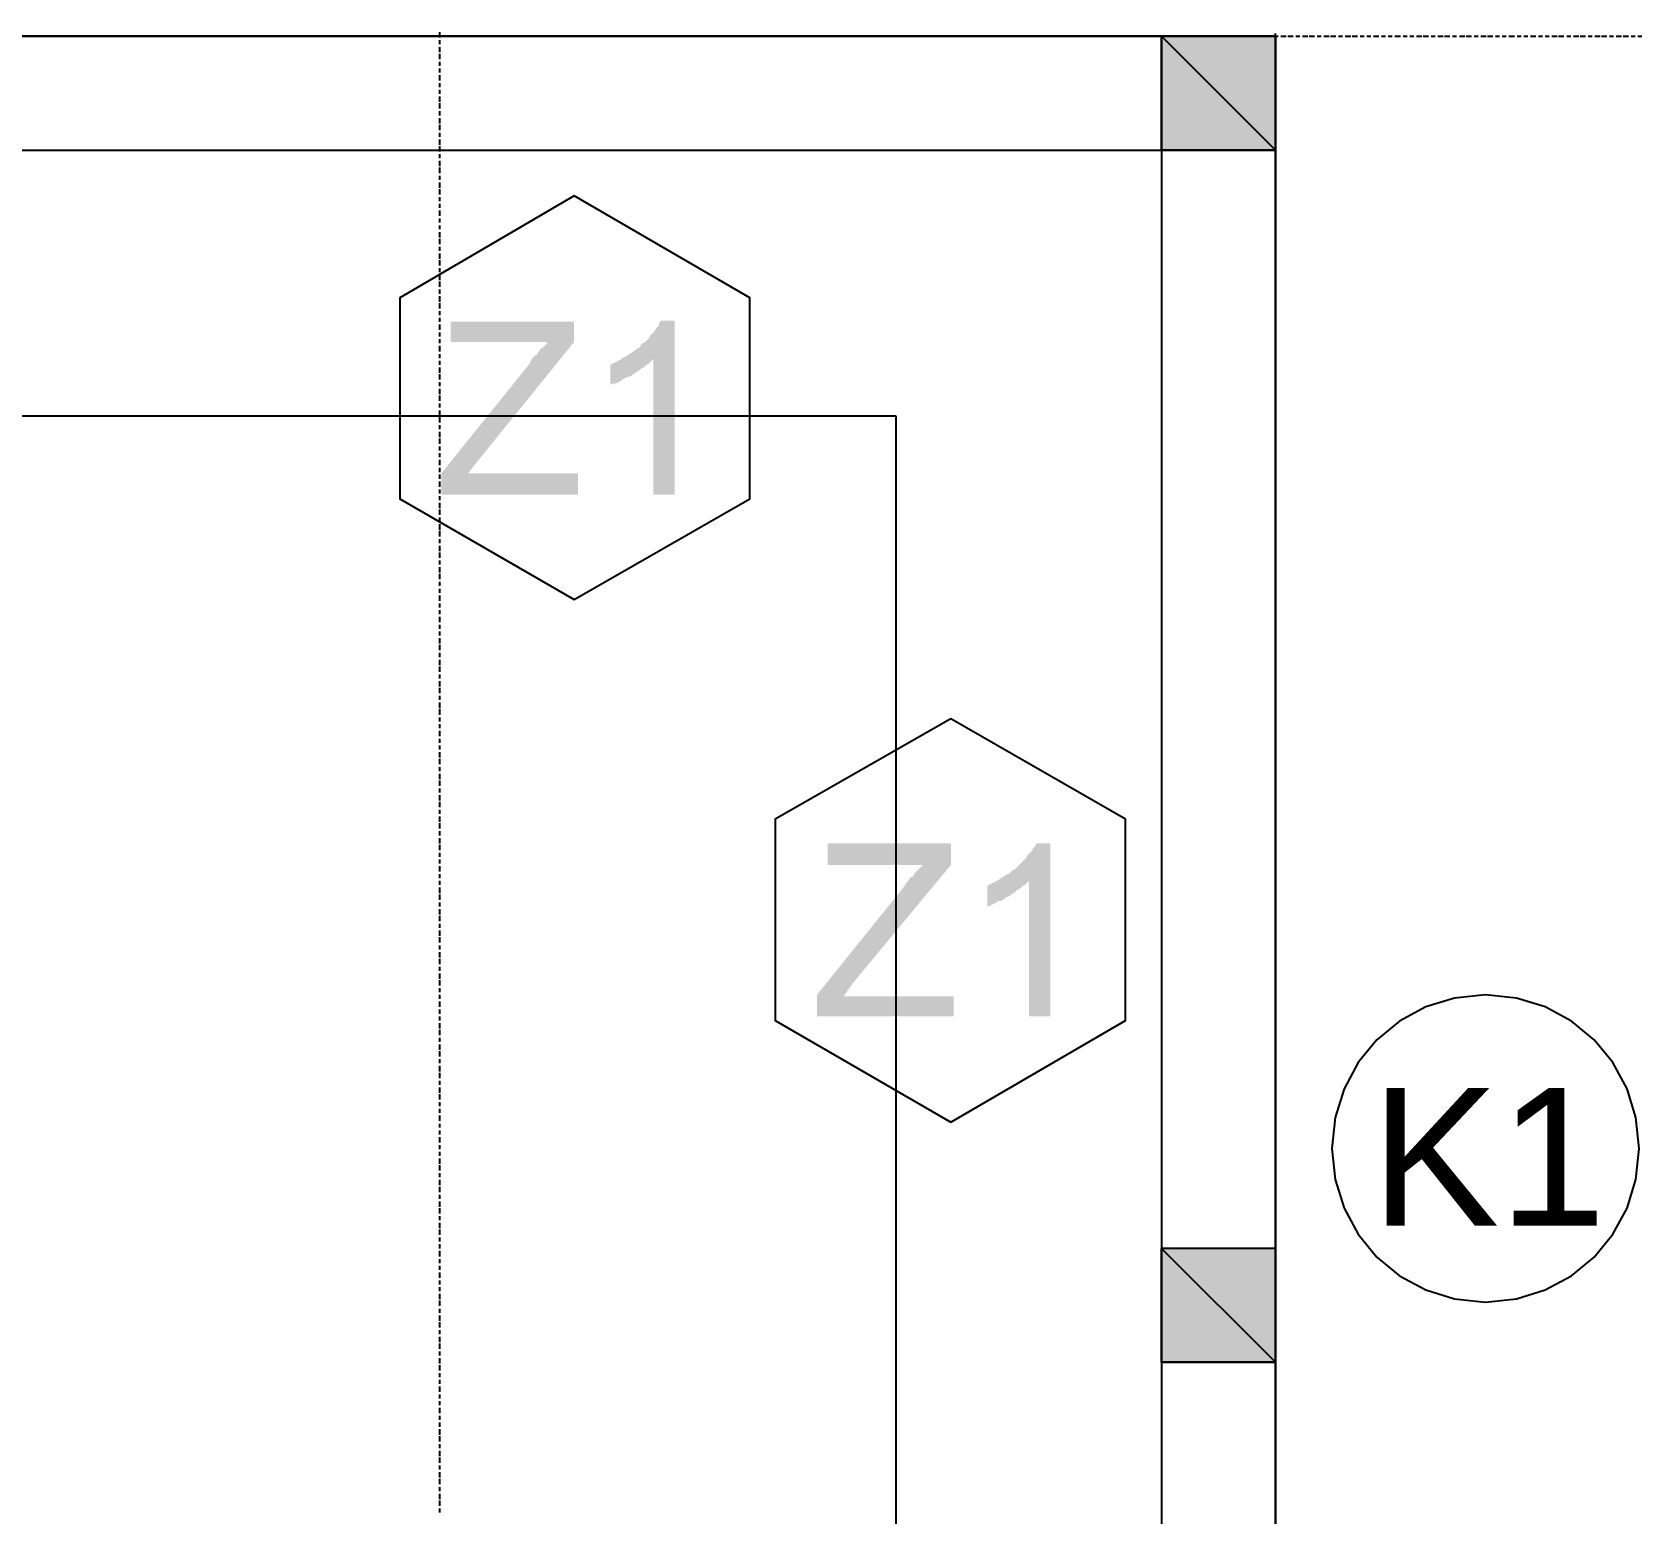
# Model space of a CAD drawing. Header units: metres. Extents: x 2.9 to 42.8, y 1.7 to 28.7.
# Drawn here: x 10.996 to 13.113, y 24.181 to 26.13 of the extents above; entities that cross this region are included whole.
import ezdxf

# ---------------------------------------------------------------- set-up
doc = ezdxf.new("R2010")
doc.units = ezdxf.units.M
for name, color, linetype in [('AMARILLO', 2, 'Continuous'), ('MAGENTA', 6, 'Continuous'), ('NEGRO', 7, 'Continuous'), ('RELLENO_MAGENTA', 6, 'Continuous'), ('RELLENO_NEGRO', 7, 'Continuous'), ('ROJO', 1, 'Continuous'), ('TEXTO', 7, 'Continuous')]:
    doc.layers.add(name, color=color, linetype=linetype)
doc.styles.add('ArialMT', font='arial.ttf')

msp = doc.modelspace()

# ---------------------------------------------------------------- hatches: boundary and pattern name
at = {"layer": 'RELLENO_MAGENTA'}
h = msp.add_hatch(color=256, dxfattribs=at)
h.dxf.hatch_style = 1
h.paths.add_polyline_path([(12.6312, 26.125), (12.4813, 26.125), (12.6312, 25.975), (12.6312, 26.125)])
h.paths.add_polyline_path([(12.4813, 26.125), (12.6312, 25.975), (12.4813, 25.975), (12.4813, 26.125)])
h = msp.add_hatch(color=256, dxfattribs=at)
h.dxf.hatch_style = 1
h.paths.add_polyline_path([(12.6312, 24.5304), (12.4813, 24.5304), (12.6312, 24.3805), (12.6312, 24.5304)])
h.paths.add_polyline_path([(12.4813, 24.5304), (12.6312, 24.3805), (12.4813, 24.3805), (12.4813, 24.5304)])
at = {"layer": 'RELLENO_NEGRO'}
h = msp.add_hatch(color=256, dxfattribs=at)
h.dxf.hatch_style = 1
h.paths.add_polyline_path([(11.714, 25.5217), (11.5341, 25.5217), (11.5341, 25.5499), (11.6505, 25.6946), (11.6505, 25.6963), (11.6523, 25.6981), (11.654, 25.7016), (11.6575, 25.7052), (11.6593, 25.7052), (11.6611, 25.7087), (11.6628, 25.7104), (11.6646, 25.714), (11.6681, 25.7157), (11.6699, 25.7175), (11.6717, 25.7193), (11.6734, 25.7228), (11.5464, 25.7228), (11.5464, 25.7493), (11.7087, 25.7493), (11.7087, 25.7228), (11.5817, 25.5658), (11.5693, 25.5499), (11.714, 25.5499), (11.714, 25.5217)])
h = msp.add_hatch(color=256, dxfattribs=at)
h.dxf.hatch_style = 1
h.paths.add_polyline_path([(11.841, 25.5217), (11.8128, 25.5217), (11.8128, 25.6999), (11.811, 25.6981), (11.8092, 25.6963), (11.8075, 25.6946), (11.8039, 25.6928), (11.8022, 25.691), (11.8004, 25.6893), (11.7969, 25.6875), (11.7951, 25.6858), (11.7916, 25.684), (11.7898, 25.6822), (11.7863, 25.6805), (11.7845, 25.6787), (11.781, 25.6769), (11.7792, 25.6769), (11.7757, 25.6752), (11.7722, 25.6734), (11.7704, 25.6716), (11.7669, 25.6699), (11.7634, 25.6681), (11.7598, 25.6681), (11.7563, 25.6663), (11.7563, 25.6928), (11.7598, 25.6946), (11.7634, 25.6963), (11.7669, 25.6981), (11.7704, 25.6999), (11.7722, 25.7016), (11.7757, 25.7034), (11.7792, 25.7052), (11.781, 25.7069), (11.7845, 25.7087), (11.7863, 25.7104), (11.7898, 25.7122), (11.7916, 25.714), (11.7951, 25.7157), (11.7969, 25.7193), (11.7987, 25.721), (11.8022, 25.7228), (11.8039, 25.7246), (11.8057, 25.7263), (11.8075, 25.7281), (11.8092, 25.7316), (11.811, 25.7334), (11.8128, 25.7351), (11.8145, 25.7369), (11.8163, 25.7404), (11.8181, 25.7422), (11.8198, 25.744), (11.8198, 25.7457), (11.8216, 25.7493), (11.8233, 25.751), (11.841, 25.751), (11.841, 25.5217)])
h = msp.add_hatch(color=256, dxfattribs=at)
h.dxf.hatch_style = 1
h.paths.add_polyline_path([(12.2079, 24.8356), (12.028, 24.8356), (12.028, 24.8638), (12.1444, 25.0084), (12.1444, 25.0102), (12.1461, 25.0119), (12.1479, 25.0137), (12.1514, 25.019), (12.1532, 25.019), (12.155, 25.0208), (12.1567, 25.0243), (12.1585, 25.0261), (12.162, 25.0296), (12.1638, 25.0313), (12.1655, 25.0331), (12.1673, 25.0349), (12.0421, 25.0349), (12.0421, 25.0631), (12.2043, 25.0631), (12.2043, 25.0349), (12.0756, 24.8797), (12.0632, 24.862), (12.2079, 24.862), (12.2079, 24.8356)])
h = msp.add_hatch(color=256, dxfattribs=at)
h.dxf.hatch_style = 1
h.paths.add_polyline_path([(12.3349, 24.8356), (12.3067, 24.8356), (12.3067, 25.0137), (12.3049, 25.0119), (12.3031, 25.0102), (12.3014, 25.0084), (12.2978, 25.0067), (12.2961, 25.0049), (12.2943, 25.0031), (12.2908, 25.0014), (12.289, 24.9996), (12.2872, 24.9978), (12.2837, 24.9961), (12.282, 24.9943), (12.2784, 24.9925), (12.2749, 24.9908), (12.2731, 24.989), (12.2696, 24.9873), (12.2661, 24.9873), (12.2643, 24.9855), (12.2608, 24.9837), (12.2573, 24.982), (12.2537, 24.9802), (12.252, 24.9802), (12.252, 25.0067), (12.2537, 25.0084), (12.2573, 25.0102), (12.2608, 25.0119), (12.2643, 25.0137), (12.2678, 25.0155), (12.2696, 25.0172), (12.2731, 25.019), (12.2749, 25.0208), (12.2784, 25.0225), (12.282, 25.0243), (12.2837, 25.0261), (12.2855, 25.0278), (12.289, 25.0296), (12.2908, 25.0313), (12.2925, 25.0331), (12.2961, 25.0366), (12.2978, 25.0384), (12.2996, 25.0402), (12.3014, 25.0419), (12.3031, 25.0437), (12.3049, 25.0472), (12.3067, 25.049), (12.3084, 25.0508), (12.3102, 25.0525), (12.3119, 25.056), (12.3137, 25.0578), (12.3155, 25.0596), (12.3155, 25.0631), (12.3172, 25.0631), (12.3349, 25.0631), (12.3349, 24.8356)])

# ---------------------------------------------------------------- linework, layer by layer
at = {"layer": 'AMARILLO', "lineweight": -3}
for points in [[(10.9978, 26.125), (11.0049, 26.125)], [(11.0067, 26.125), (11.0137, 26.125)], [(11.0173, 26.125), (11.0225, 26.125)], [(11.0261, 26.125), (11.0314, 26.125)], [(11.0349, 26.125), (11.0419, 26.125)], [(11.0455, 26.125), (11.0508, 26.125)], [(11.0543, 26.125), (11.0596, 26.125)], [(11.0631, 26.125), (11.0702, 26.125)], [(11.0737, 26.125), (11.079, 26.125)], [(11.0825, 26.125), (11.0878, 26.125)], [(11.0913, 26.125), (11.0984, 26.125)], [(11.1002, 26.125), (11.1072, 26.125)], [(11.1107, 26.125), (11.116, 26.125)], [(11.1196, 26.125), (11.1266, 26.125)], [(11.1284, 26.125), (11.1354, 26.125)], [(11.139, 26.125), (11.1442, 26.125)], [(11.1478, 26.125), (11.1548, 26.125)], [(11.1566, 26.125), (11.1637, 26.125)], [(11.1672, 26.125), (11.1725, 26.125)], [(11.176, 26.125), (11.1831, 26.125)], [(11.1848, 26.125), (11.1919, 26.125)], [(11.1954, 26.125), (11.2007, 26.125)], [(11.2042, 26.125), (11.2095, 26.125)], [(11.213, 26.125), (11.2201, 26.125)], [(11.2236, 26.125), (11.2289, 26.125)], [(11.2324, 26.125), (11.2377, 26.125)], [(11.2413, 26.125), (11.2483, 26.125)], [(11.2501, 26.125), (11.2571, 26.125)], [(11.2607, 26.125), (11.266, 26.125)], [(11.2695, 26.125), (11.2765, 26.125)], [(11.2783, 26.125), (11.2854, 26.125)], [(11.2889, 26.125), (11.2942, 26.125)], [(11.2977, 26.125), (11.3048, 26.125)], [(11.3065, 26.125), (11.3136, 26.125)], [(11.3171, 26.125), (11.3224, 26.125)], [(11.3259, 26.125), (11.333, 26.125)], [(11.3348, 26.125), (11.3418, 26.125)], [(11.3453, 26.125), (11.3506, 26.125)], [(11.3542, 26.125), (11.3612, 26.125)], [(11.363, 26.125), (11.37, 26.125)], [(11.3736, 26.125), (11.3788, 26.125)], [(11.3824, 26.125), (11.3877, 26.125)], [(11.3912, 26.125), (11.3983, 26.125)], [(11.4018, 26.125), (11.4071, 26.125)], [(11.4106, 26.125), (11.4159, 26.125)], [(11.4194, 26.125), (11.4265, 26.125)], [(11.4282, 26.125), (11.4353, 26.125)], [(11.4388, 26.125), (11.4441, 26.125)], [(11.4476, 26.125), (11.4547, 26.125)], [(11.4565, 26.125), (11.4635, 26.125)], [(11.467, 26.125), (11.4723, 26.125)], [(11.4759, 26.125), (11.4829, 26.125)], [(11.4847, 26.125), (11.4917, 26.125)], [(11.4953, 26.125), (11.5006, 26.125)], [(11.5041, 26.125), (11.5111, 26.125)], [(11.5129, 26.125), (11.52, 26.125)], [(11.5235, 26.125), (11.5288, 26.125)], [(11.5323, 26.1232), (11.5323, 26.1303)], [(11.5323, 26.125), (11.5376, 26.125)], [(11.5411, 26.125), (11.5482, 26.125)], [(11.5517, 26.125), (11.557, 26.125)], [(11.5605, 26.125), (11.5658, 26.125)], [(11.5693, 26.125), (11.5764, 26.125)], [(11.5799, 26.125), (11.5852, 26.125)], [(11.5887, 26.125), (11.594, 26.125)], [(11.5976, 26.125), (11.6046, 26.125)], [(11.6064, 26.125), (11.6134, 26.125)], [(11.617, 26.125), (11.6223, 26.125)], [(11.6258, 26.125), (11.6328, 26.125)], [(11.6346, 26.125), (11.6417, 26.125)], [(11.6452, 26.125), (11.6505, 26.125)], [(11.654, 26.125), (11.6611, 26.125)], [(11.6628, 26.125), (11.6699, 26.125)], [(11.6734, 26.125), (11.6787, 26.125)], [(11.6822, 26.125), (11.6893, 26.125)], [(11.6911, 26.125), (11.6981, 26.125)], [(11.7016, 26.125), (11.7069, 26.125)], [(11.7105, 26.125), (11.7158, 26.125)], [(11.7193, 26.125), (11.7263, 26.125)], [(11.7299, 26.125), (11.7352, 26.125)], [(11.7387, 26.125), (11.744, 26.125)], [(11.7475, 26.125), (11.7546, 26.125)], [(11.7581, 26.125), (11.7634, 26.125)], [(11.7669, 26.125), (11.7722, 26.125)], [(11.7757, 26.125), (11.7828, 26.125)], [(11.7845, 26.125), (11.7916, 26.125)], [(11.7951, 26.125), (11.8004, 26.125)], [(11.8039, 26.125), (11.811, 26.125)], [(11.8128, 26.125), (11.8198, 26.125)], [(11.8233, 26.125), (11.8286, 26.125)], [(11.8322, 26.125), (11.8392, 26.125)], [(11.841, 26.125), (11.848, 26.125)], [(11.8516, 26.125), (11.8569, 26.125)], [(11.8604, 26.125), (11.8674, 26.125)], [(11.8692, 26.125), (11.8763, 26.125)], [(11.8798, 26.125), (11.8851, 26.125)], [(11.8886, 26.125), (11.8939, 26.125)], [(11.8974, 26.125), (11.9045, 26.125)], [(11.908, 26.125), (11.9133, 26.125)], [(11.9168, 26.125), (11.9221, 26.125)], [(11.9257, 26.125), (11.9327, 26.125)], [(11.9362, 26.125), (11.9415, 26.125)], [(11.9451, 26.125), (11.9503, 26.125)], [(11.9539, 26.125), (11.9609, 26.125)], [(11.9627, 26.125), (11.9698, 26.125)], [(11.9733, 26.125), (11.9786, 26.125)], [(11.9821, 26.125), (11.9892, 26.125)], [(11.9909, 26.125), (11.998, 26.125)], [(12.0015, 26.125), (12.0068, 26.125)], [(12.0103, 26.125), (12.0174, 26.125)], [(12.0191, 26.125), (12.0262, 26.125)], [(12.0297, 26.125), (12.035, 26.125)], [(12.0385, 26.125), (12.0456, 26.125)], [(12.0474, 26.125), (12.0544, 26.125)], [(12.0579, 26.125), (12.0632, 26.125)], [(12.0668, 26.125), (12.0721, 26.125)], [(12.0756, 26.125), (12.0826, 26.125)], [(12.0862, 26.125), (12.0915, 26.125)], [(12.095, 26.125), (12.1003, 26.125)], [(12.1038, 26.125), (12.1109, 26.125)], [(12.1126, 26.125), (12.1197, 26.125)], [(12.1232, 26.125), (12.1285, 26.125)], [(12.132, 26.125), (12.1391, 26.125)], [(12.1408, 26.125), (12.1479, 26.125)], [(12.1514, 26.125), (12.1567, 26.125)], [(12.1603, 26.125), (12.1673, 26.125)], [(12.1691, 26.125), (12.1761, 26.125)], [(12.1797, 26.125), (12.1849, 26.125)], [(12.1885, 26.125), (12.1955, 26.125)], [(12.1973, 26.125), (12.2043, 26.125)], [(12.2079, 26.125), (12.2132, 26.125)], [(12.2167, 26.125), (12.2237, 26.125)], [(12.2255, 26.125), (12.2326, 26.125)], [(12.2361, 26.125), (12.2414, 26.125)], [(12.2449, 26.125), (12.2502, 26.125)], [(12.2537, 26.125), (12.2608, 26.125)], [(12.2643, 26.125), (12.2696, 26.125)], [(12.2731, 26.125), (12.2784, 26.125)], [(12.282, 26.125), (12.289, 26.125)], [(12.2908, 26.125), (12.2978, 26.125)], [(12.3014, 26.125), (12.3067, 26.125)], [(12.3102, 26.125), (12.3172, 26.125)], [(12.319, 26.125), (12.3261, 26.125)], [(12.3296, 26.125), (12.3349, 26.125)], [(12.3384, 26.125), (12.3455, 26.125)], [(12.3472, 26.125), (12.3543, 26.125)], [(12.3578, 26.125), (12.3631, 26.125)], [(12.3666, 26.125), (12.3737, 26.125)], [(12.3754, 26.125), (12.3825, 26.125)], [(12.386, 26.125), (12.3913, 26.125)], [(12.3948, 26.125), (12.4019, 26.125)], [(12.4037, 26.125), (12.4107, 26.125)], [(12.4142, 26.125), (12.4195, 26.125)], [(12.4231, 26.125), (12.4284, 26.125)], [(12.4319, 26.125), (12.4389, 26.125)], [(12.4425, 26.125), (12.4478, 26.125)], [(12.4513, 26.125), (12.4566, 26.125)], [(12.4601, 26.125), (12.4672, 26.125)], [(12.4689, 26.125), (12.476, 26.125)], [(12.4795, 26.125), (12.4848, 26.125)], [(12.4883, 26.125), (12.4954, 26.125)], [(12.4972, 26.125), (12.5042, 26.125)], [(12.5077, 26.125), (12.513, 26.125)], [(12.5166, 26.125), (12.5236, 26.125)], [(12.5254, 26.125), (12.5324, 26.125)], [(12.536, 26.125), (12.5412, 26.125)], [(12.5448, 26.125), (12.5518, 26.125)], [(12.5536, 26.125), (12.5607, 26.125)], [(12.5642, 26.125), (12.5695, 26.125)], [(12.573, 26.125), (12.5783, 26.125)], [(12.5818, 26.125), (12.5889, 26.125)], [(12.5924, 26.125), (12.5977, 26.125)], [(12.6012, 26.125), (12.6065, 26.125)], [(12.61, 26.125), (12.6171, 26.125)], [(12.6206, 26.125), (12.6259, 26.125)], [(12.6294, 26.125), (12.6347, 26.125)], [(12.6312, 26.1232), (12.6312, 26.1285)], [(12.6383, 26.125), (12.6453, 26.125)], [(12.6471, 26.125), (12.6541, 26.125)], [(12.6577, 26.125), (12.663, 26.125)], [(12.6665, 26.125), (12.6735, 26.125)], [(12.6753, 26.125), (12.6824, 26.125)], [(12.6859, 26.125), (12.6912, 26.125)], [(12.6947, 26.125), (12.7018, 26.125)], [(12.7035, 26.125), (12.7106, 26.125)], [(12.7141, 26.125), (12.7194, 26.125)], [(12.7229, 26.125), (12.73, 26.125)], [(12.7317, 26.125), (12.7388, 26.125)], [(12.7423, 26.125), (12.7476, 26.125)], [(12.7512, 26.125), (12.7564, 26.125)], [(12.76, 26.125), (12.767, 26.125)], [(12.7706, 26.125), (12.7758, 26.125)], [(12.7794, 26.125), (12.7847, 26.125)], [(12.7882, 26.125), (12.7953, 26.125)], [(12.7988, 26.125), (12.8041, 26.125)], [(12.8076, 26.125), (12.8129, 26.125)], [(12.8164, 26.125), (12.8235, 26.125)], [(12.8252, 26.125), (12.8323, 26.125)], [(12.8358, 26.125), (12.8411, 26.125)], [(12.8446, 26.125), (12.8517, 26.125)], [(12.8535, 26.125), (12.8605, 26.125)], [(12.864, 26.125), (12.8693, 26.125)], [(12.8729, 26.125), (12.8799, 26.125)], [(12.8817, 26.125), (12.8887, 26.125)], [(12.8923, 26.125), (12.8976, 26.125)], [(12.9011, 26.125), (12.9081, 26.125)], [(12.9099, 26.125), (12.917, 26.125)], [(12.9205, 26.125), (12.9258, 26.125)], [(12.9293, 26.125), (12.9346, 26.125)], [(12.9381, 26.125), (12.9452, 26.125)], [(12.9487, 26.125), (12.954, 26.125)], [(12.9575, 26.125), (12.9628, 26.125)], [(12.9663, 26.125), (12.9734, 26.125)], [(12.9769, 26.125), (12.9822, 26.125)], [(12.9858, 26.125), (12.991, 26.125)], [(12.9946, 26.125), (13.0016, 26.125)], [(13.0034, 26.125), (13.0104, 26.125)], [(13.014, 26.125), (13.0193, 26.125)], [(13.0228, 26.125), (13.0298, 26.125)], [(13.0316, 26.125), (13.0387, 26.125)], [(13.0422, 26.125), (13.0475, 26.125)], [(13.051, 26.125), (13.0581, 26.125)], [(13.0598, 26.125), (13.0669, 26.125)], [(13.0704, 26.125), (13.0757, 26.125)], [(13.0792, 26.125), (13.0863, 26.125)], [(13.0881, 26.125), (13.0951, 26.125)], [(13.0986, 26.125), (13.1039, 26.125)], [(13.1075, 26.125), (13.1128, 26.125)], [(11.5323, 26.1144), (11.5323, 26.1197)], [(11.5323, 26.1038), (11.5323, 26.1108)], [(11.5323, 26.095), (11.5323, 26.102)], [(12.6312, 26.1144), (12.6312, 26.1197)], [(12.6312, 26.1038), (12.6312, 26.1108)], [(12.6312, 26.095), (12.6312, 26.102)], [(11.5323, 26.0862), (11.5323, 26.0914)], [(11.5323, 26.0773), (11.5323, 26.0826)], [(12.6312, 26.0862), (12.6312, 26.0914)], [(12.6312, 26.0756), (12.6312, 26.0826)], [(11.5323, 26.0668), (11.5323, 26.0738)], [(11.5323, 26.0579), (11.5323, 26.0632)], [(12.6312, 26.0668), (12.6312, 26.0738)], [(12.6312, 26.0579), (12.6312, 26.0632)], [(11.5323, 26.0491), (11.5323, 26.0544)], [(11.5323, 26.0385), (11.5323, 26.0456)], [(11.5323, 26.0297), (11.5323, 26.0368)], [(12.6312, 26.0473), (12.6312, 26.0544)], [(12.6312, 26.0385), (12.6312, 26.0456)], [(11.5323, 26.0209), (11.5323, 26.0262)], [(11.5323, 26.0103), (11.5323, 26.0174)], [(12.6312, 26.0297), (12.6312, 26.035)], [(12.6312, 26.0191), (12.6312, 26.0262)], [(12.6312, 26.0103), (12.6312, 26.0174)], [(11.5323, 26.0015), (11.5323, 26.0085)], [(11.5323, 25.9927), (11.5323, 25.998)], [(12.6312, 26.0015), (12.6312, 26.0068)], [(12.6312, 25.9927), (12.6312, 25.998)], [(11.5323, 25.9821), (11.5323, 25.9891)], [(11.5323, 25.9733), (11.5323, 25.9803)], [(12.6312, 25.9821), (12.6312, 25.9891)], [(12.6312, 25.9733), (12.6312, 25.9786)], [(11.5323, 25.9644), (11.5323, 25.9697)], [(11.5323, 25.9539), (11.5323, 25.9609)], [(11.5323, 25.945), (11.5323, 25.9521)], [(12.6312, 25.9644), (12.6312, 25.9697)], [(12.6312, 25.9539), (12.6312, 25.9609)], [(11.5323, 25.9362), (11.5323, 25.9415)], [(11.5323, 25.9256), (11.5323, 25.9327)], [(12.6312, 25.945), (12.6312, 25.9503)], [(12.6312, 25.9362), (12.6312, 25.9415)], [(12.6312, 25.9256), (12.6312, 25.9327)], [(11.5323, 25.9168), (11.5323, 25.9239)], [(11.5323, 25.908), (11.5323, 25.9133)], [(12.6312, 25.9168), (12.6312, 25.9239)], [(12.6312, 25.908), (12.6312, 25.9133)], [(11.5323, 25.8992), (11.5323, 25.9045)], [(11.5323, 25.8886), (11.5323, 25.8957)], [(12.6312, 25.8974), (12.6312, 25.9045)], [(12.6312, 25.8886), (12.6312, 25.8957)], [(11.5323, 25.8798), (11.5323, 25.8851)], [(11.5323, 25.871), (11.5323, 25.8762)], [(11.5323, 25.8604), (11.5323, 25.8674)], [(12.6312, 25.8798), (12.6312, 25.8851)], [(12.6312, 25.8692), (12.6312, 25.8762)], [(12.6312, 25.8604), (12.6312, 25.8674)], [(11.5323, 25.8516), (11.5323, 25.8586)], [(11.5323, 25.8427), (11.5323, 25.848)], [(12.6312, 25.8516), (12.6312, 25.8568)], [(12.6312, 25.841), (12.6312, 25.848)], [(11.5323, 25.8322), (11.5323, 25.8392)], [(11.5323, 25.8233), (11.5323, 25.8304)], [(12.6312, 25.8322), (12.6312, 25.8392)], [(12.6312, 25.8233), (12.6312, 25.8286)], [(11.5323, 25.8145), (11.5323, 25.8198)], [(11.5323, 25.8039), (11.5323, 25.811)], [(12.6312, 25.8145), (12.6312, 25.8198)], [(12.6312, 25.8039), (12.6312, 25.811)], [(11.5323, 25.7951), (11.5323, 25.8022)], [(11.5323, 25.7863), (11.5323, 25.7916)], [(11.5323, 25.7757), (11.5323, 25.7828)], [(12.6312, 25.7951), (12.6312, 25.8004)], [(12.6312, 25.7863), (12.6312, 25.7916)], [(12.6312, 25.7757), (12.6312, 25.7828)], [(11.5323, 25.7669), (11.5323, 25.7739)], [(11.5323, 25.7581), (11.5323, 25.7634)], [(12.6312, 25.7669), (12.6312, 25.7722)], [(12.6312, 25.7581), (12.6312, 25.7634)], [(11.5323, 25.7493), (11.5323, 25.7545)], [(11.5323, 25.7387), (11.5323, 25.7457)], [(12.6312, 25.7475), (12.6312, 25.7545)], [(12.6312, 25.7387), (12.6312, 25.7457)], [(11.5323, 25.7298), (11.5323, 25.7351)], [(11.5323, 25.721), (11.5323, 25.7263)], [(12.6312, 25.7298), (12.6312, 25.7351)], [(12.6312, 25.7193), (12.6312, 25.7263)], [(11.5323, 25.7104), (11.5323, 25.7175)], [(11.5323, 25.7016), (11.5323, 25.7069)], [(11.5323, 25.6928), (11.5323, 25.6981)], [(12.6312, 25.7104), (12.6312, 25.7175)], [(12.6312, 25.7016), (12.6312, 25.7069)], [(12.6312, 25.691), (12.6312, 25.6981)], [(11.5323, 25.6822), (11.5323, 25.6893)], [(11.5323, 25.6734), (11.5323, 25.6805)], [(12.6312, 25.6822), (12.6312, 25.6893)], [(12.6312, 25.6734), (12.6312, 25.6787)], [(11.5323, 25.6646), (11.5323, 25.6699)], [(11.5323, 25.654), (11.5323, 25.6611)], [(12.6312, 25.6628), (12.6312, 25.6699)], [(12.6312, 25.654), (12.6312, 25.6611)], [(11.5323, 25.6452), (11.5323, 25.6522)], [(11.5323, 25.6364), (11.5323, 25.6417)], [(12.6312, 25.6452), (12.6312, 25.6505)], [(12.6312, 25.6364), (12.6312, 25.6417)], [(11.5323, 25.6258), (11.5323, 25.6328)], [(11.5323, 25.617), (11.5323, 25.624)], [(11.5323, 25.6081), (11.5323, 25.6134)], [(12.6312, 25.6258), (12.6312, 25.6328)], [(12.6312, 25.617), (12.6312, 25.6222)], [(12.6312, 25.6081), (12.6312, 25.6134)], [(11.5323, 25.5976), (11.5323, 25.6046)], [(11.5323, 25.5887), (11.5323, 25.5958)], [(12.6312, 25.5976), (12.6312, 25.6046)], [(12.6312, 25.5887), (12.6312, 25.594)], [(11.5323, 25.5799), (11.5323, 25.5852)], [(11.5323, 25.5711), (11.5323, 25.5764)], [(12.6312, 25.5799), (12.6312, 25.5852)], [(12.6312, 25.5693), (12.6312, 25.5764)], [(11.5323, 25.5605), (11.5323, 25.5676)], [(11.5323, 25.5517), (11.5323, 25.557)], [(12.6312, 25.5605), (12.6312, 25.5676)], [(12.6312, 25.5517), (12.6312, 25.557)], [(11.5323, 25.5429), (11.5323, 25.5482)], [(11.5323, 25.5323), (11.5323, 25.5393)], [(11.5323, 25.5235), (11.5323, 25.5288)], [(12.6312, 25.5411), (12.6312, 25.5482)], [(12.6312, 25.5323), (12.6312, 25.5393)], [(12.6312, 25.5235), (12.6312, 25.5288)], [(11.5323, 25.5147), (11.5323, 25.5199)], [(11.5323, 25.5041), (11.5323, 25.5111)], [(12.6312, 25.5129), (12.6312, 25.5199)], [(12.6312, 25.5041), (12.6312, 25.5111)], [(11.5323, 25.4953), (11.5323, 25.5023)], [(11.5323, 25.4864), (11.5323, 25.4917)], [(12.6312, 25.4953), (12.6312, 25.5005)], [(12.6312, 25.4847), (12.6312, 25.4917)], [(11.5323, 25.4758), (11.5323, 25.4829)], [(11.5323, 25.467), (11.5323, 25.4741)], [(12.6312, 25.4758), (12.6312, 25.4829)], [(12.6312, 25.467), (12.6312, 25.4723)], [(11.5323, 25.4582), (11.5323, 25.4635)], [(11.5323, 25.4476), (11.5323, 25.4547)], [(11.5323, 25.4388), (11.5323, 25.4459)], [(12.6312, 25.4582), (12.6312, 25.4635)], [(12.6312, 25.4476), (12.6312, 25.4547)], [(12.6312, 25.4388), (12.6312, 25.4441)], [(11.5323, 25.43), (11.5323, 25.4353)], [(11.5323, 25.4194), (11.5323, 25.4265)], [(12.6312, 25.43), (12.6312, 25.4353)], [(12.6312, 25.4194), (12.6312, 25.4265)], [(11.5323, 25.4106), (11.5323, 25.4176)], [(11.5323, 25.4018), (11.5323, 25.4071)], [(12.6312, 25.4106), (12.6312, 25.4176)], [(12.6312, 25.4018), (12.6312, 25.4071)], [(11.5323, 25.3929), (11.5323, 25.3982)], [(11.5323, 25.3824), (11.5323, 25.3894)], [(12.6312, 25.3912), (12.6312, 25.3982)], [(12.6312, 25.3824), (12.6312, 25.3894)], [(11.5323, 25.3735), (11.5323, 25.3788)], [(11.5323, 25.3647), (11.5323, 25.37)], [(11.5323, 25.3541), (11.5323, 25.3612)], [(12.6312, 25.3735), (12.6312, 25.3788)], [(12.6312, 25.363), (12.6312, 25.37)], [(12.6312, 25.3541), (12.6312, 25.3612)], [(11.5323, 25.3453), (11.5323, 25.3506)], [(11.5323, 25.3365), (11.5323, 25.3418)], [(12.6312, 25.3453), (12.6312, 25.3506)], [(12.6312, 25.3347), (12.6312, 25.3418)], [(11.5323, 25.3259), (11.5323, 25.333)], [(11.5323, 25.3171), (11.5323, 25.3242)], [(12.6312, 25.3259), (12.6312, 25.333)], [(12.6312, 25.3171), (12.6312, 25.3224)], [(11.5323, 25.3083), (11.5323, 25.3136)], [(11.5323, 25.2977), (11.5323, 25.3047)], [(11.5323, 25.2889), (11.5323, 25.2959)], [(12.6312, 25.3065), (12.6312, 25.3136)], [(12.6312, 25.2977), (12.6312, 25.3047)], [(11.5323, 25.2801), (11.5323, 25.2853)], [(11.5323, 25.2695), (11.5323, 25.2765)], [(12.6312, 25.2889), (12.6312, 25.2942)], [(12.6312, 25.2801), (12.6312, 25.2853)], [(12.6312, 25.2695), (12.6312, 25.2765)], [(11.5323, 25.2607), (11.5323, 25.2677)], [(11.5323, 25.2518), (11.5323, 25.2571)], [(12.6312, 25.2607), (12.6312, 25.2659)], [(12.6312, 25.2518), (12.6312, 25.2571)], [(11.5323, 25.2412), (11.5323, 25.2483)], [(11.5323, 25.2324), (11.5323, 25.2395)], [(12.6312, 25.2412), (12.6312, 25.2483)], [(12.6312, 25.2324), (12.6312, 25.2395)], [(11.5323, 25.2236), (11.5323, 25.2289)], [(11.5323, 25.2148), (11.5323, 25.2201)], [(11.5323, 25.2042), (11.5323, 25.2113)], [(12.6312, 25.2236), (12.6312, 25.2289)], [(12.6312, 25.213), (12.6312, 25.2201)], [(12.6312, 25.2042), (12.6312, 25.2113)], [(11.5323, 25.1954), (11.5323, 25.2007)], [(11.5323, 25.1866), (11.5323, 25.1919)], [(12.6312, 25.1954), (12.6312, 25.2007)], [(12.6312, 25.1848), (12.6312, 25.1919)], [(11.5323, 25.176), (11.5323, 25.183)], [(11.5323, 25.1672), (11.5323, 25.1742)], [(12.6312, 25.176), (12.6312, 25.183)], [(12.6312, 25.1672), (12.6312, 25.1725)], [(11.5323, 25.1583), (11.5323, 25.1636)], [(11.5323, 25.1478), (11.5323, 25.1548)], [(12.6312, 25.1566), (12.6312, 25.1636)], [(12.6312, 25.1478), (12.6312, 25.1548)], [(11.5323, 25.1389), (11.5323, 25.146)], [(11.5323, 25.1301), (11.5323, 25.1354)], [(11.5323, 25.1195), (11.5323, 25.1266)], [(12.6312, 25.1389), (12.6312, 25.1442)], [(12.6312, 25.1301), (12.6312, 25.1354)], [(12.6312, 25.1195), (12.6312, 25.1266)], [(11.5323, 25.1107), (11.5323, 25.1178)], [(11.5323, 25.1019), (11.5323, 25.1072)], [(12.6312, 25.1107), (12.6312, 25.116)], [(12.6312, 25.1019), (12.6312, 25.1072)], [(11.5323, 25.0913), (11.5323, 25.0984)], [(11.5323, 25.0825), (11.5323, 25.0896)], [(12.6312, 25.0913), (12.6312, 25.0984)], [(12.6312, 25.0825), (12.6312, 25.0878)], [(11.5323, 25.0737), (11.5323, 25.079)], [(11.5323, 25.0631), (11.5323, 25.0702)], [(12.6312, 25.0737), (12.6312, 25.079)], [(12.6312, 25.0631), (12.6312, 25.0702)], [(11.5323, 25.0543), (11.5323, 25.0613)], [(11.5323, 25.0455), (11.5323, 25.0508)], [(11.5323, 25.0366), (11.5323, 25.0419)], [(12.6312, 25.0543), (12.6312, 25.0613)], [(12.6312, 25.0455), (12.6312, 25.0508)], [(12.6312, 25.0349), (12.6312, 25.0419)], [(11.5323, 25.0261), (11.5323, 25.0331)], [(11.5323, 25.0172), (11.5323, 25.0225)], [(12.6312, 25.0261), (12.6312, 25.0331)], [(12.6312, 25.0172), (12.6312, 25.0225)], [(11.5323, 25.0084), (11.5323, 25.0137)], [(11.5323, 24.9978), (11.5323, 25.0049)], [(12.6312, 25.0067), (12.6312, 25.0137)], [(12.6312, 24.9978), (12.6312, 25.0049)], [(11.5323, 24.989), (11.5323, 24.9961)], [(11.5323, 24.9802), (11.5323, 24.9855)], [(12.6312, 24.989), (12.6312, 24.9943)], [(12.6312, 24.9784), (12.6312, 24.9855)], [(11.5323, 24.9696), (11.5323, 24.9767)], [(11.5323, 24.9608), (11.5323, 24.9678)], [(11.5323, 24.952), (11.5323, 24.9573)], [(12.6312, 24.9696), (12.6312, 24.9767)], [(12.6312, 24.9608), (12.6312, 24.9661)], [(12.6312, 24.952), (12.6312, 24.9573)], [(11.5323, 24.9414), (11.5323, 24.9484)], [(11.5323, 24.9326), (11.5323, 24.9396)], [(12.6312, 24.9414), (12.6312, 24.9484)], [(12.6312, 24.9326), (12.6312, 24.9379)], [(11.5323, 24.9237), (11.5323, 24.929)], [(11.5323, 24.9132), (11.5323, 24.9202)], [(12.6312, 24.9237), (12.6312, 24.929)], [(12.6312, 24.9132), (12.6312, 24.9202)], [(11.5323, 24.9043), (11.5323, 24.9114)], [(11.5323, 24.8955), (11.5323, 24.9008)], [(12.6312, 24.9043), (12.6312, 24.9096)], [(12.6312, 24.8955), (12.6312, 24.9008)], [(11.5323, 24.8849), (11.5323, 24.892)], [(11.5323, 24.8761), (11.5323, 24.8832)], [(11.5323, 24.8673), (11.5323, 24.8726)], [(12.6312, 24.8849), (12.6312, 24.892)], [(12.6312, 24.8761), (12.6312, 24.8832)], [(12.6312, 24.8673), (12.6312, 24.8726)], [(11.5323, 24.8585), (11.5323, 24.8638)], [(11.5323, 24.8479), (11.5323, 24.855)], [(12.6312, 24.8567), (12.6312, 24.8638)], [(12.6312, 24.8479), (12.6312, 24.855)], [(11.5323, 24.8391), (11.5323, 24.8444)], [(11.5323, 24.8303), (11.5323, 24.8356)], [(12.6312, 24.8391), (12.6312, 24.8444)], [(12.6312, 24.8285), (12.6312, 24.8356)], [(11.5323, 24.8197), (11.5323, 24.8267)], [(11.5323, 24.8109), (11.5323, 24.8179)], [(12.6312, 24.8197), (12.6312, 24.8267)], [(12.6312, 24.8109), (12.6312, 24.8162)], [(11.5323, 24.802), (11.5323, 24.8073)], [(11.5323, 24.7915), (11.5323, 24.7985)], [(11.5323, 24.7826), (11.5323, 24.7897)], [(12.6312, 24.8003), (12.6312, 24.8073)], [(12.6312, 24.7915), (12.6312, 24.7985)], [(12.6312, 24.7826), (12.6312, 24.7879)], [(11.5323, 24.7738), (11.5323, 24.7791)], [(11.5323, 24.7632), (11.5323, 24.7703)], [(12.6312, 24.7738), (12.6312, 24.7791)], [(12.6312, 24.7632), (12.6312, 24.7703)], [(11.5323, 24.7544), (11.5323, 24.7615)], [(11.5323, 24.7456), (11.5323, 24.7509)], [(12.6312, 24.7544), (12.6312, 24.7597)], [(12.6312, 24.7456), (12.6312, 24.7509)], [(11.5323, 24.735), (11.5323, 24.7421)], [(11.5323, 24.7262), (11.5323, 24.7333)], [(12.6312, 24.735), (12.6312, 24.7421)], [(12.6312, 24.7262), (12.6312, 24.7315)], [(11.5323, 24.7174), (11.5323, 24.7227)], [(11.5323, 24.7086), (11.5323, 24.7138)], [(11.5323, 24.698), (11.5323, 24.705)], [(12.6312, 24.7174), (12.6312, 24.7227)], [(12.6312, 24.7068), (12.6312, 24.7138)], [(12.6312, 24.698), (12.6312, 24.705)], [(11.5323, 24.6892), (11.5323, 24.6944)], [(11.5323, 24.6803), (11.5323, 24.6856)], [(12.6312, 24.6892), (12.6312, 24.6944)], [(12.6312, 24.6786), (12.6312, 24.6856)], [(11.5323, 24.6697), (11.5323, 24.6768)], [(11.5323, 24.6609), (11.5323, 24.6662)], [(12.6312, 24.6697), (12.6312, 24.6768)], [(12.6312, 24.6609), (12.6312, 24.6662)], [(11.5323, 24.6521), (11.5323, 24.6574)], [(11.5323, 24.6415), (11.5323, 24.6486)], [(11.5323, 24.6327), (11.5323, 24.6398)], [(12.6312, 24.6503), (12.6312, 24.6574)], [(12.6312, 24.6415), (12.6312, 24.6486)], [(11.5323, 24.6239), (11.5323, 24.6292)], [(11.5323, 24.6133), (11.5323, 24.6204)], [(12.6312, 24.6327), (12.6312, 24.638)], [(12.6312, 24.6221), (12.6312, 24.6292)], [(12.6312, 24.6133), (12.6312, 24.6204)], [(11.5323, 24.6045), (11.5323, 24.6115)], [(11.5323, 24.5957), (11.5323, 24.601)], [(12.6312, 24.6045), (12.6312, 24.6098)], [(12.6312, 24.5957), (12.6312, 24.601)], [(11.5323, 24.5851), (11.5323, 24.5921)], [(11.5323, 24.5763), (11.5323, 24.5833)], [(12.6312, 24.5851), (12.6312, 24.5921)], [(12.6312, 24.5763), (12.6312, 24.5816)], [(11.5323, 24.5674), (11.5323, 24.5727)], [(11.5323, 24.5569), (11.5323, 24.5639)], [(11.5323, 24.548), (11.5323, 24.5551)], [(12.6312, 24.5674), (12.6312, 24.5727)], [(12.6312, 24.5569), (12.6312, 24.5639)], [(11.5323, 24.5392), (11.5323, 24.5445)], [(11.5323, 24.5304), (11.5323, 24.5357)], [(12.6312, 24.548), (12.6312, 24.5533)], [(12.6312, 24.5392), (12.6312, 24.5445)], [(12.6312, 24.5286), (12.6312, 24.5357)], [(11.5323, 24.5198), (11.5323, 24.5269)], [(11.5323, 24.511), (11.5323, 24.5163)], [(12.6312, 24.5198), (12.6312, 24.5269)], [(12.6312, 24.511), (12.6312, 24.5163)], [(11.5323, 24.5022), (11.5323, 24.5075)], [(11.5323, 24.4916), (11.5323, 24.4987)], [(12.6312, 24.5004), (12.6312, 24.5075)], [(12.6312, 24.4916), (12.6312, 24.4987)], [(11.5323, 24.4828), (11.5323, 24.4881)], [(11.5323, 24.474), (11.5323, 24.4793)], [(11.5323, 24.4634), (11.5323, 24.4704)], [(12.6312, 24.4828), (12.6312, 24.4881)], [(12.6312, 24.4722), (12.6312, 24.4793)], [(12.6312, 24.4634), (12.6312, 24.4704)], [(11.5323, 24.4546), (11.5323, 24.4616)], [(11.5323, 24.4457), (11.5323, 24.451)], [(12.6312, 24.4546), (12.6312, 24.4598)], [(12.6312, 24.444), (12.6312, 24.451)], [(11.5323, 24.4352), (11.5323, 24.4422)], [(11.5323, 24.4263), (11.5323, 24.4334)], [(12.6312, 24.4352), (12.6312, 24.4422)], [(12.6312, 24.4263), (12.6312, 24.4316)], [(11.5323, 24.4175), (11.5323, 24.4228)], [(11.5323, 24.4069), (11.5323, 24.414)], [(12.6312, 24.4175), (12.6312, 24.4228)], [(12.6312, 24.4069), (12.6312, 24.414)], [(11.5323, 24.3981), (11.5323, 24.4052)], [(11.5323, 24.3893), (11.5323, 24.3946)], [(11.5323, 24.3787), (11.5323, 24.3858)], [(12.6312, 24.3981), (12.6312, 24.4034)], [(12.6312, 24.3893), (12.6312, 24.3946)], [(12.6312, 24.3787), (12.6312, 24.3858)], [(11.5323, 24.3699), (11.5323, 24.3769)], [(11.5323, 24.3611), (11.5323, 24.3664)], [(12.6312, 24.3699), (12.6312, 24.3769)], [(12.6312, 24.3611), (12.6312, 24.3664)], [(11.5323, 24.3522), (11.5323, 24.3575)], [(11.5323, 24.3417), (11.5323, 24.3487)], [(12.6312, 24.3505), (12.6312, 24.3575)], [(12.6312, 24.3417), (12.6312, 24.3487)], [(11.5323, 24.3328), (11.5323, 24.3381)], [(11.5323, 24.324), (11.5323, 24.3293)], [(12.6312, 24.3328), (12.6312, 24.3381)], [(12.6312, 24.3223), (12.6312, 24.3293)], [(11.5323, 24.3134), (11.5323, 24.3205)], [(11.5323, 24.3046), (11.5323, 24.3099)], [(11.5323, 24.2958), (11.5323, 24.3011)], [(12.6312, 24.3134), (12.6312, 24.3205)], [(12.6312, 24.3046), (12.6312, 24.3099)], [(12.6312, 24.294), (12.6312, 24.3011)], [(11.5323, 24.2852), (11.5323, 24.2923)], [(11.5323, 24.2764), (11.5323, 24.2835)], [(12.6312, 24.2852), (12.6312, 24.2923)], [(12.6312, 24.2764), (12.6312, 24.2817)], [(11.5323, 24.2676), (11.5323, 24.2729)], [(11.5323, 24.257), (11.5323, 24.2641)], [(12.6312, 24.2658), (12.6312, 24.2729)], [(12.6312, 24.257), (12.6312, 24.2641)], [(11.5323, 24.2482), (11.5323, 24.2552)], [(11.5323, 24.2394), (11.5323, 24.2447)], [(12.6312, 24.2482), (12.6312, 24.2535)], [(12.6312, 24.2394), (12.6312, 24.2447)], [(11.5323, 24.2288), (11.5323, 24.2358)], [(11.5323, 24.22), (11.5323, 24.227)], [(11.5323, 24.2111), (11.5323, 24.2164)], [(12.6312, 24.2288), (12.6312, 24.2358)], [(12.6312, 24.22), (12.6312, 24.2253)], [(12.6312, 24.2111), (12.6312, 24.2164)], [(11.5323, 24.2006), (11.5323, 24.2076)], [(11.5323, 24.1917), (11.5323, 24.1988)], [(12.6312, 24.2006), (12.6312, 24.2076)], [(12.6312, 24.1917), (12.6312, 24.1988)], [(11.5323, 24.1829), (11.5323, 24.1882)], [(12.6312, 24.1829), (12.6312, 24.1882)]]:
    msp.add_lwpolyline(points, dxfattribs=at)
at = {"layer": 'MAGENTA', "lineweight": -3}
for points in [[(12.6312, 26.125), (12.4813, 26.125), (12.6312, 25.975)], [(12.4813, 26.125), (12.6312, 25.975), (12.4813, 25.975)], [(12.4813, 26.125), (12.4813, 25.975), (12.6312, 25.975), (12.6312, 26.125)], [(12.6312, 24.5304), (12.4813, 24.5304), (12.6312, 24.3805)], [(12.4813, 24.5304), (12.6312, 24.3805), (12.4813, 24.3805)], [(12.4813, 24.5304), (12.4813, 24.3805), (12.6312, 24.3805), (12.6312, 24.5304)]]:
    msp.add_lwpolyline(points, close=True, dxfattribs=at)
at = {"layer": 'NEGRO', "lineweight": -3}
for points in [[(4.7819, 25.975), (12.4813, 25.975), (12.4813, 21.8246), (12.6312, 21.8246), (12.6312, 26.125), (4.632, 26.125), (4.632, 6.1242), (4.7819, 6.1242)], [(4.632, 6.1242), (4.632, 26.125), (12.6312, 26.125), (12.6312, 6.1242)], [(11.7087, 25.9151), (11.4794, 25.781), (11.4794, 25.5164), (11.7087, 25.3841), (11.9398, 25.5164), (11.9398, 25.781)], [(12.2043, 25.2271), (11.9733, 25.0948), (11.9733, 24.8303), (12.2043, 24.6962), (12.4337, 24.8303), (12.4337, 25.0948)]]:
    msp.add_lwpolyline(points, close=True, dxfattribs=at)
for points in [[(4.632, 6.1242), (4.632, 26.125), (12.6312, 26.125), (12.6312, 21.8246)], [(5.1312, 6.1242), (5.1312, 25.6258), (12.132, 25.6258), (12.132, 21.8246)]]:
    msp.add_lwpolyline(points, dxfattribs=at)
at = {"layer": 'ROJO', "lineweight": -3}
msp.add_lwpolyline([(13.1092, 24.6618), (13.1051, 24.7025), (13.0934, 24.7404), (13.0747, 24.7747), (13.0501, 24.8046), (13.0202, 24.8293), (12.9859, 24.8479), (12.948, 24.8597), (12.9073, 24.8638), (12.8666, 24.8597), (12.8286, 24.8479), (12.7943, 24.8293), (12.7644, 24.8046), (12.7398, 24.7747), (12.7212, 24.7404), (12.7094, 24.7025), (12.7053, 24.6618), (12.7094, 24.6211), (12.7212, 24.5832), (12.7398, 24.5489), (12.7644, 24.519), (12.7943, 24.4943), (12.8286, 24.4757), (12.8666, 24.464), (12.9073, 24.4598), (12.948, 24.464), (12.9859, 24.4757), (13.0202, 24.4943), (13.0501, 24.519), (13.0747, 24.5489), (13.0934, 24.5832), (13.1051, 24.6211)], close=True, dxfattribs=at)

# ---------------------------------------------------------------- texts
at = {"layer": 'TEXTO', "color": 1, "true_color": 0xff0000, "style": 'ArialMT'}
msp.add_text('K1', height=0.1811, dxfattribs=at).set_placement((12.7564, 24.5604))

doc.saveas('drawing.dxf')
